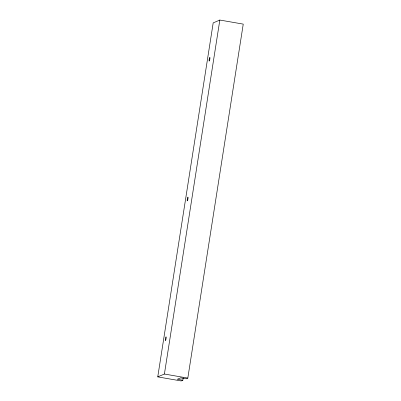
<?xml version="1.0" encoding="UTF-8"?>
<svg xmlns="http://www.w3.org/2000/svg" width="401" height="401" viewBox="0 0 401 401"><rect width="100%" height="100%" fill="white"/><g stroke="black" fill="none" stroke-linecap="round" stroke-linejoin="round"><path stroke-width="0.6" d="M182.826 380.238L181.167 380.95L157.753 376.88L213.187 22.902L219.833 20.05L243.247 24.12L187.813 378.098L186.154 378.81L180.62 377.847L177.297 379.276L182.826 380.238L183.217 377.762M157.753 376.88L164.405 374.028L219.833 20.05M164.405 374.028L187.813 378.098M209.538 60.451A1.895 0.306 -80.1 0 0 209.878 57.398A1.895 0.306 -80.1 0 0 209.116 59.854A1.895 0.306 -80.1 0 0 209.538 60.451M187.658 200.179A1.895 0.306 -80.1 0 0 187.999 197.127A1.895 0.306 -80.1 0 0 187.232 199.583A1.895 0.306 -80.1 0 0 187.658 200.179M165.778 339.908A1.895 0.306 -80.1 0 0 166.119 336.855A1.895 0.306 -80.1 0 0 165.352 339.311A1.895 0.306 -80.1 0 0 165.778 339.908"/></g></svg>
